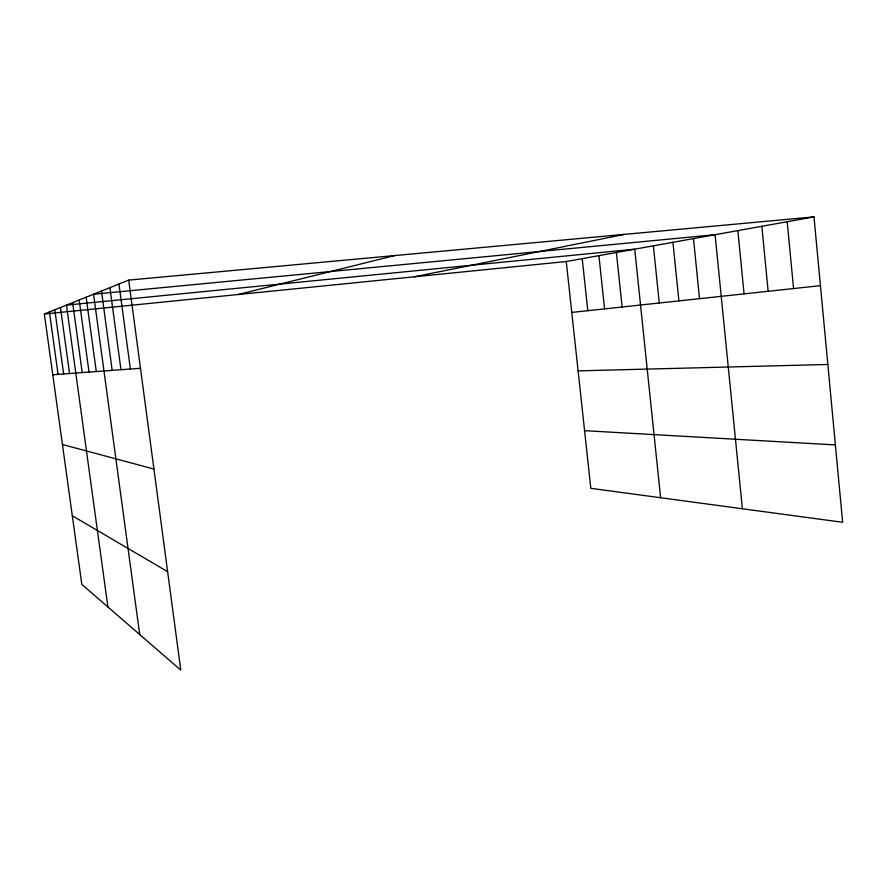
<?xml version="1.0" encoding="UTF-8"?>
<svg xmlns="http://www.w3.org/2000/svg" width="887" height="887" viewBox="0 0 887 887"><rect width="100%" height="100%" fill="white"/><g stroke="black" fill="none" stroke-linecap="round" stroke-linejoin="round"><path stroke-width="1.33" d="M128.704 280.104L180.771 670.106L81.815 584.356L44.35 313.998L128.704 280.104L813.989 216.894L842.65 522.288L590.82 488.327L566.261 261.521L813.989 216.894M238.104 294.517L394.715 255.567M414.262 276.799L624.437 234.379M571.771 312.424L820.442 285.658M44.35 313.998L566.261 261.521M52.776 374.78L140.479 368.271M578.091 370.866L827.837 364.468M584.577 430.672L835.388 444.919M62.434 444.509L153.928 469.046M72.313 515.757L167.621 571.671M54.794 309.796L63.642 373.981M49.428 311.958L58.065 374.392M86.15 297.2L96.273 371.553M79.187 299.994L89.033 372.085M72.645 302.622L82.214 372.595M107.892 606.952L66.47 305.106L634.715 249.192L660.627 497.74M60.46 307.523L69.552 373.538M109.921 287.643L120.965 369.713M101.473 291.047L112.183 370.367M139.714 634.527L93.567 294.218L715.088 234.711L742.386 508.772M118.98 284.006L130.378 369.014M582.216 258.649L587.804 310.694M598.913 255.644L604.568 308.887M616.387 252.496L622.131 307.002M653.364 245.832L659.263 302.999M693.479 238.603L699.533 298.675M672.923 242.306L678.91 300.893M737.851 230.609L744.071 293.874M761.844 226.285L768.142 291.291M787.19 221.717L793.566 288.552"/></g></svg>
